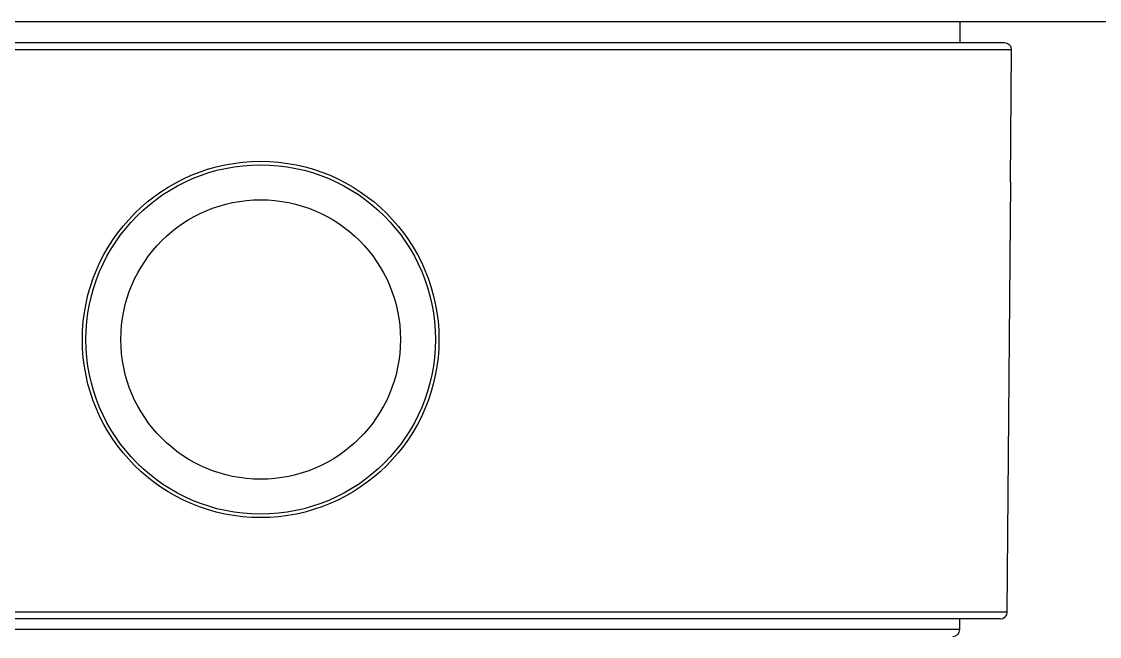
# Model space of a CAD drawing. Header units: millimetres. Extents: x 12827 to 13247, y 6457 to 7051.
# Drawn here: x 13130.24 to 13136.41, y 6845.45 to 6848.97 of the extents above; entities that cross this region are included whole.
import ezdxf

# ---------------------------------------------------------------- set-up
doc = ezdxf.new("R2010")
doc.units = ezdxf.units.MM
doc.header["$LTSCALE"] = 10
doc.layers.add('DWG', color=7, linetype='Continuous')

# ---------------------------------------------------------------- blocks, each defined once
blk = doc.blocks.new('A$C01502591')
at = {"layer": 'DWG'}
for p, q in [((246.9908, 257.0636), (270.9908, 257.0636)), ((255.1908, 257.0636), (255.1908, 256.9436)), ((246.9312, 256.9436), (255.4458, 256.9436)), ((255.4458, 256.9436), (255.4612, 256.9405)), ((246.8912, 256.9033), (255.4858, 256.9033)), ((255.4858, 256.9036), (255.4792, 256.1436)), ((255.4827, 256.919), (255.4858, 256.9036)), ((255.4624, 253.6833), (255.4839, 256.1436)), ((255.4792, 256.1436), (255.4839, 256.1436)), ((255.4624, 253.6833), (246.9193, 253.6833)), ((255.4224, 253.6436), (246.9593, 253.6436)), ((255.1908, 253.5836), (255.1908, 253.6436)), ((255.1908, 253.5836), (247.1908, 253.5836))]:
    blk.add_line(p, q, dxfattribs=at)
for radius in [1.02, 1, 0.8]:
    blk.add_circle((251.1908, 255.2436), radius, dxfattribs=at)
for centre, end in [((255.4224, 253.6836), 359.5), ((255.1508, 253.5836), 0)]:
    blk.add_arc(centre, 0.04, 270, end, dxfattribs=at)
blk.add_open_spline([(255.4612, 256.9405), (255.4706, 256.9366), (255.4788, 256.9284), (255.4827, 256.919)], degree=3, dxfattribs=at)

msp = doc.modelspace()

# ---------------------------------------------------------------- block references
at = {"layer": 'DWG'}
msp.add_blockref('A$C01502591', (12880.41944, 6591.90855), dxfattribs=at)

doc.saveas('drawing.dxf')
